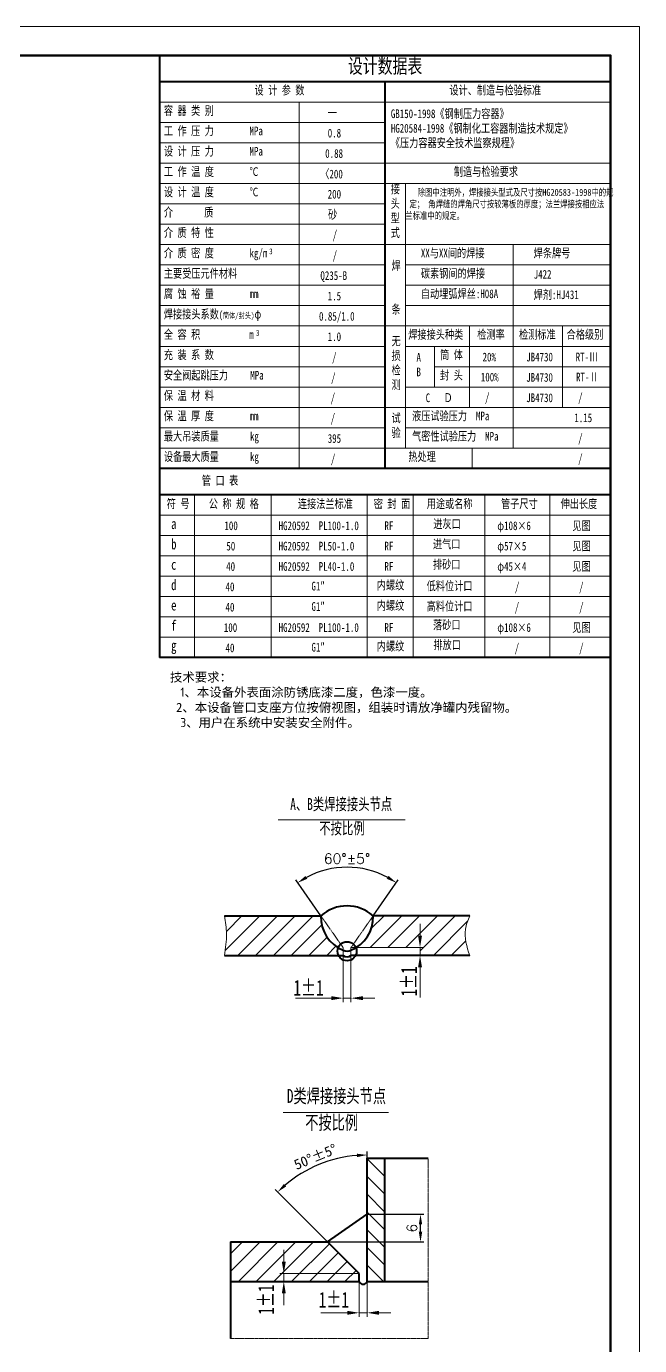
# Model space of a CAD drawing. Header units: millimetres. Extents: x 3579 to 7143, y -13968 to -8922.
# Drawn here: x 5878 to 7143, y -11644 to -8922 of the extents above; entities that cross this region are included whole.
import ezdxf

# ---------------------------------------------------------------- set-up
doc = ezdxf.new("R2010")
doc.units = ezdxf.units.MM
doc.header["$PDMODE"] = 2
doc.linetypes.add('JXX-L', pattern=[2.9499999999999997, 1.9, -0.25, 0.15, -0.25, 0.15, -0.25])
doc.linetypes.add('XX-L', pattern=[1.25, 0.75, -0.5])
for name, color, linetype, lineweight in [('A 粗实线', 1, 'Continuous', 40), ('B 细实线', 7, 'Continuous', 18), ('C 文 字', 2, 'Continuous', 20), ('G 长虚线', 6, 'XX-L', 20), ('I 长双点线', 3, 'JXX-L', 18), ('J 标注尺寸', 2, 'Continuous', 18)]:
    doc.layers.add(name, color=color, linetype=linetype, lineweight=lineweight)
doc.styles.add('HZTXT', font='SIMFANG.TTF', dxfattribs={"width": 0.75})
doc.styles.add('ISO Proportional', font='isocp.shx')
doc.styles.get("Standard").update_dxf_attribs({"font": 'txt.shx'})
doc.styles.add('style2', font='SIMFANG.TTF', dxfattribs={"width": 0.7})
doc.styles.add('标题中文', font='SIMFANG.TTF', dxfattribs={"width": 0.7})
doc.dimstyles.new('通用标注4.0', dxfattribs={"dimscale": 7, "dimtxt": 3, "dimasz": 3, "dimexe": 1, "dimexo": 0, "dimgap": 1, "dimtad": 1, "dimdec": 0, "dimzin": 0, "dimdsep": 46, "dimtxsty": 'Standard', "dimcen": 0, "dimadec": 0, "dimazin": 0, "dimtfac": 0.375, "dimtdec": 0, "dimtmove": 2, "dimatfit": 3, "dimfxl": 0, "dimtzin": 0, "dimarcsym": 0})

# ---------------------------------------------------------------- blocks, each defined once
blk = doc.blocks.new('*D8')
at = {"layer": 'Defpoints', "color": 0}
for p in [(6575.215629199303, -10660.31292566609), (6485.47672413639, -10757.09469673525), (6593.21582032507, -10757.09469673525), (6531.186272230728, -10822.37469673525), (6547.506272230732, -10822.37469673525)]:
    blk.add_point(p, dxfattribs=at)
at = {"layer": 'J 标注尺寸', "color": 0, "lineweight": -2}
for p, q in [((6485.47672413639, -10757.09469673525), (6433.590237583737, -10682.99311438824)), ((6593.21582032507, -10757.09469673525), (6645.102306877724, -10682.99311438824))]:
    blk.add_line(p, q, dxfattribs=at)
blk.add_arc((6539.346272230729, -10834.02838447027), 177.3800197228712, 61.78720842219062, 118.212791577809, dxfattribs=at)
at = {"layer": 'J 标注尺寸', "color": 0}
for points in [[(6457.324593253181, -10680.70231767247), (6453.65602640076, -10674.74063860954), (6437.605272638195, -10688.72717869827)], [(6625.0365180607, -10674.74063860954), (6621.36795120828, -10680.70231767247), (6641.087271823266, -10688.72717869827)]]:
    blk.add_solid(points, dxfattribs=at)
at = {"layer": 'J 标注尺寸', "color": 0, "insert": (6539.34627223073, -10639.1483647474), "char_height": 21, "attachment_point": 5}
blk.add_mtext('60°±5°', dxfattribs=at)
blk = doc.blocks.new('*D9')
at = {"layer": 'Defpoints', "color": 0}
for p in [(6513.218677029759, -11259.28173447491), (6580.788403387287, -11272.81925881578), (6499.188403387288, -11429.85538629474), (6564.468403387284, -11495.13538629474), (6580.788403387288, -11511.45538629474)]:
    blk.add_point(p, dxfattribs=at)
at = {"layer": 'J 标注尺寸', "color": 0, "lineweight": -2}
for p, q in [((6580.788403387287, -11272.81925881578), (6580.788403387287, -11243.38601123865)), ((6499.188403387288, -11429.85538629474), (6391.234730456689, -11321.90171336413))]:
    blk.add_line(p, q, dxfattribs=at)
blk.add_arc((6580.788403387288, -11511.45538629475), 261.0693750561015, 94.61002363209116, 130.3899763679059, dxfattribs=at)
at = {"layer": 'J 标注尺寸', "color": 0}
for points in [[(6559.664627708206, -11247.73344624229), (6559.946162070421, -11254.72778240828), (6580.788403387287, -11250.38601123864)], [(6413.992263931689, -11315.18386649856), (6409.245596255477, -11310.03904910903), (6396.184477924995, -11326.85146083243)]]:
    blk.add_solid(points, dxfattribs=at)
at = {"layer": 'J 标注尺寸', "color": 0, "insert": (6474.184518789028, -11254.09084229595), "char_height": 21, "attachment_point": 5, "rotation": 22.49999999999849}
blk.add_mtext('{\\f仿宋_GB2312|b0|i0|c134|p49;50°±5°}', dxfattribs=at)
blk = doc.blocks.new('*D10')
at = {"layer": 'Defpoints', "color": 0}
for p in [(6580.788403387288, -11372.71845117683), (6690.79329613339, -11372.71845117683), (6499.188403387288, -11429.85538629474)]:
    blk.add_point(p, dxfattribs=at)
at = {"layer": 'J 标注尺寸', "color": 0, "lineweight": -2}
for p, q in [((6580.788403387288, -11372.71845117683), (6697.79329613339, -11372.71845117683)), ((6690.79329613339, -11408.85538629474), (6690.79329613339, -11393.71845117683)), ((6499.188403387288, -11429.85538629474), (6697.79329613339, -11429.85538629474))]:
    blk.add_line(p, q, dxfattribs=at)
at = {"layer": 'J 标注尺寸', "color": 0}
for points in [[(6687.29329613339, -11393.71845117683), (6694.29329613339, -11393.71845117683), (6690.79329613339, -11372.71845117683)], [(6687.29329613339, -11408.85538629474), (6694.29329613339, -11408.85538629474), (6690.79329613339, -11429.85538629474)]]:
    blk.add_solid(points, dxfattribs=at)
at = {"layer": 'J 标注尺寸', "color": 0, "insert": (6673.293296133392, -11401.28691873578), "char_height": 21, "attachment_point": 5, "rotation": 90}
blk.add_mtext('6', dxfattribs=at)

msp = doc.modelspace()

# ---------------------------------------------------------------- hatches: boundary and pattern name
at = {"layer": 'J 标注尺寸'}
h = msp.add_hatch(dxfattribs=at)
h.set_pattern_fill('ANSI31', color=256, scale=8.16, style=0)
h.set_pattern_definition([(44.99999999999999, (-18379.72013322558, -44436.10733330493), (-18.31972248698107, 18.31972248698106), [])])
edge = h.paths.add_edge_path()
edge.add_arc((6539.346272230733, -10830.02536936509), 19.66865117956316, 180, 206.1529425672991, ccw=False)
edge.add_arc((6539.346272230733, -10830.02536936509), 19.66865117956317, 158.9896631412668, 180, ccw=False)
edge.add_arc((6559.363005774779, -10759.77899677729), 73.93502607737834, 177.919350547366, 238.729860753278, ccw=False)
edge.add_line((6485.47672413639, -10757.09469673525), (6286.386272230728, -10757.09469673525))
edge.add_spline(control_points=[(6286.386272230728, -10757.09469673525), (6288.447685756421, -10769.38675218396), (6293.001385989221, -10796.54012779778), (6288.726151686506, -10823.78390102943), (6286.386272230728, -10838.69469673525)], knot_values=[0, 0, 0, 0, 4.553085131909655, 10.0578484456397, 10.0578484456397, 10.0578484456397, 10.0578484456397], degree=3, periodic=0)
edge.add_line((6286.386272230728, -10838.69469673525), (6521.691284205463, -10838.69469673525))
edge = h.paths.add_edge_path()
edge.add_line((6689.884634596634, -10822.37469673525), (6689.884634596634, -10838.69469673525))
edge.add_line((6689.884634596634, -10838.69469673525), (6698.044634596633, -10838.69469673525))
edge.add_line((6698.044634596633, -10838.69469673525), (6792.306272230732, -10838.69469673525))
edge.add_spline(control_points=[(6792.306272230731, -10838.69469673525), (6786.483938772407, -10820.39475771631), (6777.61440712995, -10792.5172942654), (6788.549450912459, -10766.15252354193), (6792.306272230731, -10757.09469673525)], knot_values=[0, 0, 0, 0, 6.737565344485811, 10.26376270678672, 10.26376270678672, 10.26376270678672, 10.26376270678672], degree=3, periodic=0)
edge.add_line((6792.306272230731, -10757.09469673525), (6593.215820325069, -10757.09469673525))
edge.add_arc((6519.329538686681, -10759.77899677729), 73.93502607737837, -57.84712910257002, 2.0806494526340202, ccw=False)
edge.add_line((6558.676284776227, -10822.37469673525), (6689.884634596634, -10822.37469673525))
h = msp.add_hatch(dxfattribs=at)
h.set_pattern_fill('ANSI31', color=256, scale=8.16, angle=90, style=0)
h.set_pattern_definition([(135, (-19897.32529802356, -50731.01849387347), (-18.31972248698107, -18.31972248698106), [])])
h.paths.add_polyline_path([(6617.508403387285, -11257.05745903707), (6580.788403387288, -11257.05745903707), (6580.788403387288, -11511.45538629474), (6617.508403387285, -11511.45538629474)])
h = msp.add_hatch(dxfattribs=at)
h.set_pattern_fill('ANSI31', color=256, scale=8.16, style=0)
h.set_pattern_definition([(44.99999999999999, (-19897.32529802356, -50731.01849387347), (-18.31972248698107, 18.31972248698106), [])])
h.paths.add_polyline_path([(6298.968596193288, -11429.85538629474), (6298.968596193288, -11511.45538629474), (6408.990418338991, -11511.45538629474), (6408.990418338991, -11495.13538629474), (6564.468403387285, -11495.13538629474), (6499.188403387288, -11429.85538629474)])
h.paths.add_polyline_path([(6564.468403387285, -11511.45538629474), (6564.468403387285, -11495.13538629474), (6408.990418338991, -11495.13538629474), (6408.990418338991, -11511.45538629474)])

# ---------------------------------------------------------------- linework, layer by layer
at = {"layer": 'A 粗实线'}
for p, q in [((6152.586107863768, -8982.092385238047), (6152.586107863783, -10224.1934203333)), ((7082.586107863768, -9036.19342033326), (6152.586107863768, -9036.19342033326)), ((6617.586107863768, -9036.19342033326), (6617.586107863768, -9834.19342033326)), ((7082.586107863768, -9834.19342033326), (6152.586107863768, -9834.19342033326)), ((7082.586107863777, -9888.193420333295), (6152.586107863777, -9888.193420333295)), ((7082.586107863777, -10224.19342033329), (6152.586107863777, -10224.19342033329)), ((6286.386272230735, -10757.09469673525), (6485.476724136396, -10757.09469673525)), ((6792.306272230732, -10757.09469673525), (6593.21582032507, -10757.09469673525)), ((6286.386272230735, -10838.69469673525), (6531.186272230734, -10838.69469673525)), ((6792.306272230732, -10838.69469673525), (6547.506272230732, -10838.69469673525)), ((6580.788403387289, -11511.45538629474), (6580.788403387289, -11257.05745903707)), ((6580.788403387289, -11257.05745903707), (6706.970229663293, -11257.05745903707)), ((6617.508403387286, -11511.45538629474), (6617.508403387286, -11257.05745903707)), ((6499.188403387288, -11429.85538629474), (6580.788403387289, -11372.71845117684)), ((6298.968596193288, -11429.85538629474), (6298.968596193288, -11628.80372044132)), ((6298.968596193288, -11429.85538629474), (6499.188403387288, -11429.85538629474)), ((6564.468403387291, -11495.13538629474), (6499.188403387288, -11429.85538629474)), ((6298.968596193288, -11511.45538629474), (6564.468403387291, -11511.45538629474)), ((6564.468403387291, -11511.45538629474), (6564.468403387291, -11495.13538629474)), ((6580.788403387289, -11511.45538629474), (6706.970229663293, -11511.45538629474))]:
    msp.add_line(p, q, dxfattribs=at)
at = {"layer": 'A 粗实线', "color": 5, "lineweight": 120}
msp.add_lwpolyline([(7082.586107863768, -13908.09238523805), (7082.586107863768, -8982.092385238047), (3728.586107863768, -8982.092385238047), (3728.586107863768, -13908.09238523805)], close=True, dxfattribs=at)
at = {"layer": 'A 粗实线'}
msp.add_circle((6539.346272230733, -10830.02536936509), 19.66865117956317, dxfattribs=at)
for centre, radius, start, end in [((6539.346272230733, -10817.45465996586), 80.90274020753337, 48.25199659378093, 131.7480034062191), ((6559.363005774779, -10759.77899677729), 73.93502607737834, 177.9193505474088, 247.59808443891), ((6519.329538686681, -10759.77899677729), 73.93502607737834, 292.40191556109, 2.080649452591131), ((6539.346272230733, -10811.47376572207), 18.5516036430218, 243.9054237839471, 296.0945762160529), ((6539.346272230733, -10830.01403020431), 11.91383949116947, 226.7708619155617, 313.2291380844383), ((6572.628403387288, -11508.38814789), 8.717428028464552, 200.6005909132208, 339.3994090867862)]:
    msp.add_arc(centre, radius, start, end, dxfattribs=at)
at = {"layer": 'B 细实线'}
for p, q in [((7082.586107863768, -9078.19342033326), (6152.586107863768, -9078.19342033326)), ((6440.586107863768, -9078.19342033326), (6440.586107863768, -9834.19342033326)), ((6617.586107863768, -9120.19342033326), (6152.586107863768, -9120.19342033326)), ((6617.586107863768, -9162.19342033326), (6152.586107863768, -9162.19342033326)), ((7082.586107863768, -9204.19342033326), (6152.586107863768, -9204.19342033326)), ((7082.586107863768, -9246.19342033326), (6152.586107863768, -9246.19342033326)), ((6659.586107863768, -9246.19342033326), (6659.586107863768, -9792.19342033326)), ((6617.586107863768, -9288.19342033326), (6152.586107863768, -9288.19342033326)), ((6617.586107863768, -9330.19342033326), (6152.586107863768, -9330.19342033326)), ((6659.586107863768, -9372.19342033326), (6152.586107863768, -9372.19342033326)), ((7082.586107863768, -9372.19342033326), (6659.586107863768, -9372.19342033326)), ((6881.586107863768, -9372.19342033326), (6881.586107863768, -9792.19342033326)), ((6617.586107863768, -9414.19342033326), (6152.586107863768, -9414.19342033326)), ((7082.586107863768, -9414.19342033326), (6659.586107863768, -9414.19342033326)), ((6617.586107863768, -9456.19342033326), (6152.586107863768, -9456.19342033326)), ((7082.586107863768, -9456.19342033326), (6659.586107863768, -9456.19342033326)), ((6617.586107863768, -9498.19342033326), (6152.586107863768, -9498.19342033326)), ((7082.586107863768, -9498.19342033326), (6659.586107863768, -9498.19342033326)), ((7082.586107863768, -9540.19342033326), (6152.586107863768, -9540.19342033326)), ((6791.586107863768, -9540.19342033326), (6791.586107863768, -9708.19342033326)), ((6983.586107863768, -9540.19342033326), (6983.586107863768, -9708.19342033326)), ((6617.586107863768, -9582.19342033326), (6152.586107863768, -9582.19342033326)), ((7082.586107863768, -9582.19342033326), (6659.586107863768, -9582.19342033326)), ((6719.586107863768, -9582.19342033326), (6719.586107863768, -9666.19342033326)), ((6617.586107863768, -9624.19342033326), (6152.586107863768, -9624.19342033326)), ((7082.586107863768, -9624.19342033326), (6719.586107863768, -9624.19342033326)), ((6617.586107863768, -9666.19342033326), (6152.586107863768, -9666.19342033326)), ((7082.586107863768, -9666.19342033326), (6659.586107863768, -9666.19342033326)), ((7082.586107863768, -9708.19342033326), (6152.586107863768, -9708.19342033326)), ((6617.586107863768, -9750.19342033326), (6152.586107863768, -9750.19342033326)), ((7082.586107863768, -9750.19342033326), (6659.586107863768, -9750.19342033326)), ((7082.586107863768, -9792.19342033326), (6152.586107863768, -9792.19342033326)), ((6797.382924699705, -9792.19342033326), (6797.382924699705, -9834.19342033326)), ((6224.586107863777, -9888.193420333295), (6224.586107863772, -10224.19342033329)), ((6382.787514882168, -9888.193420333295), (6382.787514882167, -10224.19342033329)), ((6580.599417139596, -9888.193420333295), (6580.599417139592, -10224.19342033329)), ((6675.400511242662, -9888.193420333295), (6675.400511242673, -10224.19342033329)), ((6823.800037593604, -9888.193420333295), (6823.80003759361, -10224.19342033329)), ((6957.796363346375, -9888.193420333295), (6957.796363346384, -10224.19342033329)), ((7082.586107863777, -9930.193420333295), (6152.586107863777, -9930.193420333295)), ((7082.586107863777, -9972.193420333295), (6152.586107863777, -9972.193420333295)), ((7082.586107863777, -10014.19342033329), (6152.586107863777, -10014.19342033329)), ((7082.586107863777, -10056.19342033329), (6152.586107863777, -10056.19342033329)), ((7082.586107863777, -10098.19342033329), (6152.586107863777, -10098.19342033329)), ((7082.586107863777, -10140.19342033329), (6152.586107863777, -10140.19342033329)), ((7082.586107863777, -10182.19342033329), (6152.586107863777, -10182.19342033329))]:
    msp.add_line(p, q, dxfattribs=at)
msp.add_lwpolyline([(7142.586107863768, -13968.09238523805), (7142.586107863768, -8922.092385238047), (3578.586107863768, -8922.092385238047), (3578.586107863768, -13968.09238523805)], close=True, dxfattribs=at)
at = {"layer": 'G 长虚线'}
for p, q in [((6531.186272230734, -10822.37469673525), (6485.476724136396, -10757.09469673525)), ((6547.506272230732, -10822.37469673525), (6593.21582032507, -10757.09469673525)), ((6531.186272230734, -10838.69469673525), (6531.186272230734, -10822.37469673525)), ((6547.506272230732, -10838.69469673525), (6547.506272230732, -10822.37469673525))]:
    msp.add_line(p, q, dxfattribs=at)
at = {"layer": 'I 长双点线'}
for p, q in [((6706.970229663293, -11628.80372044132), (6706.970229663293, -11257.05745903707)), ((6298.968596193288, -11628.80372044132), (6706.970229663293, -11628.80372044132))]:
    msp.add_line(p, q, dxfattribs=at)
at = {"layer": 'J 标注尺寸'}
for p, q in [((6397.240316939492, -10559.12292472117), (6659.443605840857, -10559.12292472117)), ((6689.884634596634, -10797.89469673525), (6689.884634596634, -10773.41469673525)), ((6547.506272230732, -10822.37469673525), (6698.044634596633, -10822.37469673525)), ((6689.884634596634, -10822.37469673525), (6689.884634596634, -10838.69469673525)), ((6531.186272230734, -10838.69469673525), (6531.186272230734, -10934.97893627389)), ((6547.506272230732, -10838.69469673525), (6698.044634596633, -10838.69469673525)), ((6547.506272230732, -10838.69469673525), (6547.506272230732, -10934.97893627389)), ((6689.884634596634, -10863.17469673525), (6689.884634596634, -10925.3052743604)), ((6506.706272230732, -10926.81893627389), (6432.932962732581, -10926.81893627389)), ((6547.506272230732, -10926.81893627389), (6531.186272230734, -10926.81893627389)), ((6571.986272230734, -10926.81893627389), (6596.466272230731, -10926.81893627389)), ((6407.561654057136, -11162.96249693019), (6624.516673235383, -11162.96249693019)), ((6408.990418338997, -11470.65538629474), (6408.990418338997, -11446.17538629474)), ((6564.468403387291, -11495.13538629474), (6400.830418338992, -11495.13538629474)), ((6564.468403387291, -11511.45538629474), (6400.830418338992, -11511.45538629474)), ((6408.990418338997, -11495.13538629474), (6408.990418338997, -11511.45538629474)), ((6564.468403387291, -11511.45538629474), (6564.468403387291, -11584.12636646349)), ((6580.788403387289, -11511.45538629474), (6580.788403387289, -11584.12636646349)), ((6408.990418338997, -11535.93538629474), (6408.990418338997, -11560.41538629474)), ((6539.988403387289, -11575.96636646349), (6485.017978173452, -11575.96636646349)), ((6580.788403387289, -11575.96636646349), (6564.468403387291, -11575.96636646349)), ((6605.268403387291, -11575.96636646349), (6629.748403387287, -11575.96636646349))]:
    msp.add_line(p, q, dxfattribs=at)
for points in [[(6286.386272230728, -10757.09469673525), (6290.761216639583, -10793.98938808717), (6286.386272230728, -10838.69469673525)], [(6792.306272230731, -10757.09469673525), (6783.373383325907, -10784.44672341046), (6792.306272230731, -10838.69469673525)]]:
    msp.add_spline(points, degree=3, dxfattribs=at)
for points in [[(6685.804634596632, -10797.89469673525), (6693.964634596637, -10797.89469673525), (6689.884634596634, -10822.37469673525)], [(6685.804634596632, -10863.17469673525), (6693.964634596637, -10863.17469673525), (6689.884634596634, -10838.69469673525)], [(6506.706272230732, -10922.73893627389), (6506.706272230732, -10930.89893627389), (6531.186272230734, -10926.81893627389)], [(6571.986272230734, -10922.73893627389), (6571.986272230734, -10930.89893627389), (6547.506272230732, -10926.81893627389)], [(6404.910418338995, -11470.65538629474), (6413.070418338993, -11470.65538629474), (6408.990418338997, -11495.13538629474)], [(6404.910418338995, -11535.93538629474), (6413.070418338993, -11535.93538629474), (6408.990418338997, -11511.45538629474)], [(6539.988403387289, -11571.88636646349), (6539.988403387289, -11580.04636646349), (6564.468403387291, -11575.96636646349)], [(6605.268403387291, -11571.88636646349), (6605.268403387291, -11580.04636646349), (6580.788403387289, -11575.96636646349)]]:
    msp.add_solid(points, dxfattribs=at)

# ---------------------------------------------------------------- texts
at = {"layer": 'C 文 字', "attachment_point": 1}
for s, insert, char_height, width, style in [('设计数据表', (6541.092894639165, -8988.900383822598), 30, 465, 'HZTXT'), ('设 计 参 数', (6348.543502756409, -9044.703418563935), 18, 288, 'HZTXT'), ('设计、制造与检验标准', (6750.496345895095, -9044.703418563935), 18, 288, 'HZTXT'), ('容 器 类 别', (6161.643201956482, -9086.703418563935), 18, 288, 'HZTXT'), ('一', (6499.543056518809, -9091.23453739737), 18, 288, 'HZTXT'), ('GB150-1998《钢制压力容器》\\PHG20584-1998《钢制化工容器制造技术规定》\\P《压力容器安全技术监察规程》', (6629.683015066121, -9093.296996697129), 18, 465, 'HZTXT'), ('工 作 压 力        MPa', (6161.643201956482, -9128.703418563935), 18, 288, 'HZTXT'), ('0.8', (6499.543056518809, -9133.23453739737), 18, 288, 'HZTXT'), ('设 计 压 力        MPa', (6161.643201956482, -9170.703418563935), 18, 288, 'HZTXT'), ('0.88', (6494.330053330967, -9175.23453739737), 18, 288, 'HZTXT'), ('工 作 温 度        ℃', (6161.643201956482, -9212.703418563935), 18, 288, 'HZTXT'), ('〈200', (6484.160168959436, -9217.68633284671), 18, 288, 'HZTXT'), (' 制造与检验要求', (6750.496345895095, -9212.703418563935), 18, 288, 'HZTXT'), ('设 计 温 度        ℃', (6161.643201956482, -9254.703418563935), 18, 288, 'HZTXT'), ('接\\P头\\P型\\P式', (6629.370664801603, -9248.662033942663), 18, 288, 'HZTXT'), ('200', (6499.543056518809, -9259.23453739737), 18, 288, 'HZTXT'), ('   除图中注明外，焊接接头型式及尺寸按HG20583-1998中的规\\P 定； 角焊缝的焊角尺寸按较薄板的厚度；法兰焊接按相应法兰标准中的规定。', (6659.586107863768, -9257.235178054809), 14.4, 423, 'HZTXT'), ('介       质', (6161.643201956482, -9296.703418563935), 18, 288, 'HZTXT'), ('砂', (6500.093142732073, -9301.23453739737), 18, 288, 'HZTXT'), ('介 质 特 性', (6161.643201956482, -9338.703418563935), 18, 288, 'HZTXT'), ('/', (6509.635255675312, -9343.23453739737), 18, 288, 'HZTXT'), ('介 质 密 度        kg/m', (6161.643201956482, -9380.703418563935), 18, 288, 'HZTXT'), ('3', (6378.702047903781, -9380.158090562698), 12, 288, 'HZTXT'), ('/', (6509.635255675312, -9385.23453739737), 18, 288, 'HZTXT'), ('XX与XX间的焊接', (6691.581836269339, -9380.703418563935), 18, 288, 'HZTXT'), ('焊条牌号', (6924.166599429775, -9380.703418563935), 18, 288, 'HZTXT'), ('焊\\P\\P\\P条', (6631.097136835611, -9406.720712821381), 18, 288, 'HZTXT'), ('主要受压元件材料', (6161.643201956482, -9422.703418563935), 18, 288, 'HZTXT'), ('Q235-B', (6484.404572026586, -9427.23453739737), 18, 288, 'HZTXT'), ('碳素钢间的焊接', (6691.581836269392, -9422.703418563935), 18, 288, 'HZTXT'), ('J422', (6924.166599429809, -9424.649217872924), 18, 288, 'HZTXT'), ('腐 蚀 裕 量        mm', (6161.643201956482, -9464.703418563935), 18, 288, 'HZTXT'), ('1.5', (6499.543056518809, -9469.23453739737), 18, 288, 'HZTXT'), ('自动埋弧焊丝:H08A', (6691.581836269392, -9464.703418563935), 18, 288, 'HZTXT'), ('焊剂:HJ431', (6924.166599429809, -9466.649217872924), 18, 288, 'HZTXT'), ('焊接接头系数{\\H0.8333x;(\\H0.8x;筒体/封头)}φ{\\H0.8333x;        } ', (6161.643201956482, -9506.703418563935), 18, 288, 'HZTXT'), ('0.85/1.0', (6481.539175460947, -9511.23453739737), 18, 288, 'HZTXT'), ('全 容 积           m', (6161.643201956482, -9548.703418563935), 18, 288, 'HZTXT'), ('3', (6351.583364026892, -9548.613167684289), 12, 288, 'HZTXT'), ('焊接接头种类', (6665.59478921078, -9548.703418563935), 18, 288, 'HZTXT'), ('检测率', (6807.733632688052, -9548.703418563935), 18, 288, 'HZTXT'), ('检测标准', (6893.924290568384, -9548.703418563935), 18, 288, 'HZTXT'), ('合格级别', (6992.211773940086, -9548.703418563935), 18, 288, 'HZTXT'), ('1.0', (6499.543056518809, -9553.23453739737), 18, 288, 'HZTXT'), ('无\\P损\\P检\\P测', (6631.097136835611, -9562.296729139965), 18, 288, 'HZTXT'), ('充 装 系 数', (6161.643201956482, -9590.703418563935), 18, 288, 'HZTXT'), ('/', (6508.474428582625, -9595.23453739737), 18, 288, 'HZTXT'), ('A\\PB', (6682.509135439856, -9595.874715804475), 18, 288, 'HZTXT'), ('筒 体', (6731.197282273337, -9590.703418563935), 18, 288, 'HZTXT'), ('20%', (6818.78860361552, -9595.23453739737), 18, 288, 'HZTXT'), ('JB4730', (6908.788603615467, -9595.23453739737), 18, 288, 'HZTXT'), ('RT-Ⅲ', (7010.78860361552, -9595.23453739737), 18, 288, 'HZTXT'), ('安全阀起跳压力     MPa', (6161.643201956482, -9632.703418563935), 18, 288, 'HZTXT'), ('封 头', (6731.197282273337, -9632.703418563935), 18, 288, 'HZTXT'), ('/', (6506.509370498327, -9637.23453739737), 18, 288, 'HZTXT'), ('100%', (6815.220332576367, -9636.509110764953), 18, 288, 'HZTXT'), ('JB4730', (6908.788603615467, -9637.23453739737), 18, 288, 'HZTXT'), ('RT-Ⅱ', (7011.558500947242, -9636.509110764953), 18, 288, 'HZTXT'), ('保 温 材 料', (6161.643201956482, -9674.703418563935), 18, 288, 'HZTXT'), ('/', (6505.553683243102, -9679.23453739737), 18, 288, 'HZTXT'), ('C   Ｄ', (6701.570582837963, -9679.23453739737), 18, 288, 'HZTXT'), ('/', (6823.871665721745, -9678.509110764953), 18, 288, 'HZTXT'), ('JB4730', (6908.788603615467, -9679.23453739737), 18, 288, 'HZTXT'), ('/', (7015.871665721745, -9678.509110764953), 18, 288, 'HZTXT'), ('保 温 厚 度        mm', (6161.643201956482, -9716.703418563935), 18, 288, 'HZTXT'), ('液压试验压力  MPa', (6673.436434610354, -9716.703464488208), 18, 288, 'HZTXT'), ('/', (6505.553683243102, -9721.23453739737), 18, 288, 'HZTXT'), ('试\\P验', (6631.097136835611, -9721.23453739737), 18, 288, 'HZTXT'), ('1.15', (7007.98203118289, -9720.509110764953), 18, 288, 'HZTXT'), ('最大吊装质量       kg', (6161.643201956482, -9758.703418563935), 18, 288, 'HZTXT'), ('395', (6499.543056518809, -9763.23453739737), 18, 288, 'HZTXT'), ('气密性试验压力  MPa', (6673.436434610354, -9758.703464488208), 18, 288, 'HZTXT'), ('/', (7015.871665721745, -9762.509110764953), 18, 288, 'HZTXT'), ('设备最大质量       kg', (6161.643201956482, -9800.703418563935), 18, 288, 'HZTXT'), ('/', (6505.923094350283, -9805.23453739737), 18, 288, 'HZTXT'), ('热处理', (6665.875796111752, -9800.703464488219), 18, 288, 'HZTXT'), ('/', (7015.871665721745, -9804.509110764953), 18, 288, 'HZTXT'), ('管 口 表', (6240.052144584401, -9850.022416583532), 18, 288, 'HZTXT'), (' 符 号', (6158.432809433167, -9897.97801666138), 18, 288, 'HZTXT'), ('公 称 规 格', (6254.374508437916, -9897.97801666138), 18, 288, 'HZTXT'), ('连接法兰标准', (6438.046510647016, -9897.97801666138), 18, 288, 'HZTXT'), ('密 封 面', (6594.447996688122, -9897.978016661376), 18, 288, 'HZTXT'), ('用途或名称', (6703.652536522388, -9897.97801666138), 18, 288, 'HZTXT'), ('管子尺寸', (6856.853238687431, -9897.97801666138), 18, 288, 'HZTXT'), ('伸出长度', (6979.646902585047, -9897.97801666138), 18, 288, 'HZTXT'), ('a', (6176.646821769525, -9937.442760810221), 21.6, 345.6, 'HZTXT'), ('100', (6286.546505543502, -9943.234537397411), 18, 288, 'HZTXT'), ('HG20592  PL100-1.0', (6398.286227128585, -9943.234537397411), 18, 288, 'HZTXT'), ('RF', (6616.439030109725, -9943.234537397411), 18, 288, 'HZTXT'), ('进灰口', (6717.144629407702, -9939.647283429676), 18, 288, 'HZTXT'), ('φ108×6', (6849.221207655809, -9943.234537397411), 18, 288, 'HZTXT'), ('见图', (7003.832973287115, -9943.234537397411), 18, 288, 'HZTXT'), ('b', (6176.646821769525, -9979.442760810221), 21.6, 345.6, 'HZTXT'), ('50', (6290.509237918595, -9985.234537397411), 18, 288, 'HZTXT'), ('HG20592  PL50-1.0', (6398.286227128585, -9985.234537397411), 18, 288, 'HZTXT'), ('RF', (6616.439030109725, -9985.234537397411), 18, 288, 'HZTXT'), ('进气口', (6716.50867211344, -9981.192744112688), 18, 288, 'HZTXT'), ('φ57×5', (6849.221207655809, -9985.234537397411), 18, 288, 'HZTXT'), ('见图', (7003.832973287115, -9985.234537397411), 18, 288, 'HZTXT'), ('c', (6176.646821769525, -10021.44276081022), 21.6, 345.6, 'HZTXT'), ('40', (6290.195082211876, -10027.23453739741), 18, 288, 'HZTXT'), ('HG20592  PL40-1.0', (6398.286227128585, -10027.23453739741), 18, 288, 'HZTXT'), ('RF', (6616.439030109725, -10027.23453739741), 18, 288, 'HZTXT'), ('排砂口', (6716.50867211344, -10023.19274411269), 18, 288, 'HZTXT'), ('φ45×4', (6849.22120765581, -10027.23453739741), 18, 288, 'HZTXT'), ('见图', (7003.832973287115, -10027.23453739741), 18, 288, 'HZTXT'), ('d ', (6176.646821769525, -10063.44276081022), 21.6, 345.6, 'HZTXT'), ('40', (6288.804333503981, -10069.23453739741), 18, 288, 'HZTXT'), ('G1"', (6466.039825972336, -10067.85293231176), 18, 288, 'HZTXT'), ('内螺纹', (6600.791792824522, -10065.79089557958), 18, 288, 'HZTXT'), ('低料位计口', (6703.467585079311, -10067.53087153648), 18, 288, 'HZTXT'), ('/', (6885.469629935775, -10069.23453739741), 18, 288, 'HZTXT'), ('/', (7017.81559844304, -10069.23453739741), 18, 288, 'HZTXT'), ('e', (6176.646821769525, -10105.44276081022), 21.6, 345.6, 'HZTXT'), ('40', (6288.804333503981, -10111.23453739741), 18, 288, 'HZTXT'), ('G1"', (6466.039825972336, -10109.85293231176), 18, 288, 'HZTXT'), ('内螺纹', (6600.791792824522, -10107.79089557958), 18, 288, 'HZTXT'), ('高料位计口', (6703.467585079313, -10109.53087153648), 18, 288, 'HZTXT'), ('/', (6884.984426278708, -10111.23453739741), 18, 288, 'HZTXT'), ('/', (7017.81559844304, -10111.23453739741), 18, 288, 'HZTXT'), ('f', (6176.646821769525, -10147.44276081022), 21.6, 345.6, 'HZTXT'), ('落砂口', (6716.785929296285, -10147.68951510961), 18, 288, 'HZTXT'), ('100', (6285.355208697118, -10153.23453739741), 18, 288, 'HZTXT'), ('HG20592  PL100-1.0', (6398.286227128585, -10153.23453739741), 18, 288, 'HZTXT'), ('RF', (6616.439030109725, -10153.23453739741), 18, 288, 'HZTXT'), ('φ108×6', (6849.221207655812, -10153.23453739741), 18, 288, 'HZTXT'), ('见图', (7003.832973287118, -10153.23453739741), 18, 288, 'HZTXT'), ('g', (6176.646821769526, -10188.27873516216), 21.6, 345.6, 'HZTXT'), ('40', (6288.804333503982, -10195.23453739741), 18, 288, 'HZTXT'), ('G1"', (6466.039825972337, -10193.85293231176), 18, 288, 'HZTXT'), ('内螺纹', (6600.791792824522, -10191.79089557958), 18, 288, 'HZTXT'), ('排放口', (6717.322944643107, -10189.01728638246), 18, 288, 'HZTXT'), ('/', (6884.984426278709, -10195.23453739741), 18, 288, 'HZTXT'), ('/', (7017.815598443041, -10195.23453739741), 18, 288, 'HZTXT'), ('{\\fSimSun|b0|i0|c134|p54;技术要求：\\P}  1{\\fSimSun|b0|i0|c134|p2;、本设备外表面涂防锈底漆二度，色漆一度。\\P 2、本设备管口支座方位按俯视图，组装时请放净罐内残留物。\\P}  3{\\fSimSun|b0|i0|c134|p2;、用户在系统中安装安全附件。}', (6174.251188325354, -10255.09857042151), 18.75, 6069.312492385197, 'ISO Proportional')]:
    msp.add_mtext(s, dxfattribs=dict(at, insert=insert, char_height=char_height, width=width, style=style))
at = {"layer": 'J 标注尺寸', "attachment_point": 1}
for s, insert, char_height, width, style in [('A、B类焊接接头节点', (6422.211915503954, -10514.21806547962), 24.48, 506.7359999999999, '标题中文'), ('不按比例', (6482.144118243763, -10564.11236227922), 24.48, 506.7359999999999, '标题中文'), ('D{\\f仿宋_GB2312|b0|i0|c134|p49;类焊接接头节点}', (6415.305930746865, -11114.29446816634), 28.56, 416.16, 'style2'), ('{\\f仿宋_GB2312|b0|i0|c134|p49;不按比例}', (6453.145784828142, -11169.03900255035), 28.56, 416.16, 'style2')]:
    msp.add_mtext(s, dxfattribs=dict(at, insert=insert, char_height=char_height, width=width, style=style))
at = {"layer": 'J 标注尺寸', "char_height": 32.64, "attachment_point": 5, "style": 'style2'}
for insert in [(6460.063673324525, -10905.55060434022), (6512.184140743244, -11549.08715631009)]:
    msp.add_mtext('{\\f仿宋_GB2312|b0|i0|c134|p49;1±1}', dxfattribs=dict(at, insert=insert))
at = {"layer": 'J 标注尺寸', "char_height": 32.64, "attachment_point": 5, "rotation": 90, "style": 'style2'}
for insert in [(6667.002353692416, -10892.22298306743), (6372.270418338993, -11548.79377468024)]:
    msp.add_mtext('{\\f仿宋_GB2312|b0|i0|c134|p49;1±1}', dxfattribs=dict(at, insert=insert))

# ---------------------------------------------------------------- dimensions: what is measured, and where the dimension line sits
at = {"layer": 'J 标注尺寸'}
for base, line1, line2, text, picture, middle in [((6575.215629199303, -10660.31292566609), ((6531.186272230728, -10822.37469673525), (6485.47672413639, -10757.09469673525)), ((6547.506272230732, -10822.37469673525), (6593.21582032507, -10757.09469673525)), '60°±5°', '*D8', (6539.34627223073, -10639.1483647474)), ((6513.218677029759, -11259.28173447491), ((6580.788403387288, -11511.45538629474), (6580.788403387289, -11272.81925881578)), ((6564.468403387285, -11495.13538629474), (6499.188403387288, -11429.85538629474)), '{\\f仿宋_GB2312|b0|i0|c134|p49;50°±5°}', '*D9', (6474.184518789027, -11254.09084229595))]:
    dim = msp.add_angular_dim_2l(base=base, line1=line1, line2=line2, text=text, dimstyle='通用标注4.0', dxfattribs=at)
    dim.commit()
    dim.dimension.update_dxf_attribs({"geometry": picture, "text_midpoint": middle})
dim = msp.add_linear_dim(base=(6690.79329613339, -11372.71845117683), p1=(6499.188403387288, -11429.85538629474), p2=(6580.788403387288, -11372.71845117683), angle=90, text='6', dimstyle='通用标注4.0', dxfattribs=at)
dim.commit()
dim.dimension.update_dxf_attribs({"geometry": '*D10', "text_midpoint": (6673.293296133392, -11401.28691873578)})

doc.saveas('drawing.dxf')
